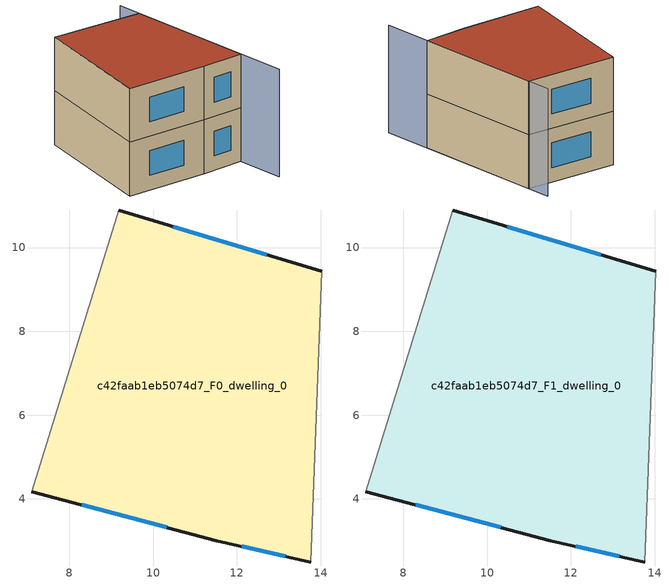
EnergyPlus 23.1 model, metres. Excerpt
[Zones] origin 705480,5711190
c42faab1eb5074d7_F0_dwelling_0
 floor ground (EU_floor_Construction): 14.02,9.43 13.77,2.5 11.51,3.01 7.11,4.17 9.18,10.9 z0
 wall outside (EU_wall_Construction): 14.02,9.43 9.18,10.9 / 7.11,4.17 11.51,3.01 13.77,2.5 z0:3
 wall adiabatic (EU_wall_Construction): 9.18,10.9 7.11,4.17 / 13.77,2.5 14.02,9.43 z0:3
 window (EU_Window_Construction): 12.72,9.83 10.48,10.5 / 12.12,2.87 13.16,2.63 / 8.29,3.86 10.32,3.32 z0.81:2.19
c42faab1eb5074d7_F1_dwelling_0
 floor to c42faab1eb5074d7_F0_dwelling_0 (EU_floor_Construction): 14.02,9.43 13.77,2.5 11.51,3.01 7.11,4.17 9.18,10.9 z3
 wall outside (EU_wall_Construction): 14.02,9.43 9.18,10.9 / 7.11,4.17 11.51,3.01 13.77,2.5 z3:6
 wall adiabatic (EU_wall_Construction): 9.18,10.9 7.11,4.17 / 13.77,2.5 14.02,9.43 z3:6
 window (EU_Window_Construction): 12.72,9.83 10.48,10.5 / 12.12,2.87 13.16,2.63 / 8.29,3.86 10.32,3.32 z3.81:5.19
 roof outside (EU_roof_Construction): 13.77,2.5 14.02,9.43 9.18,10.9 7.11,4.17 11.51,3.01 z6
shading: 13.67,-0.13 14.07,10.7 z0:6
[Building]
EU S2 Campaign: North Axis=0; Terrain=City; Solar Distribution=FullExterior
[Site:Location]
London: Latitude=51.5; Longitude=-0.5; Time Zone=0; Elevation=25
[SizingPeriod:WeatherFileDays]
AnnualSizingPeriod: Begin Month=1; Begin Day of Month=1; End Month=12; End Day of Month=31; Day of Week for Start Day=Monday; Use Weather File Daylight Saving Period=No; Use Weather File Rain and Snow Indicators=No
[MATERIAL]
EU_InternalMass_Material: Roughness=MediumRough; Thickness=0.1; Conductivity=1; Density=1800; Specific Heat=900; Thermal Absorptance=0.9; Solar Absorptance=0.7; Visible Absorptance=0.7
[MATERIAL:NOMASS] Roughness=MediumRough; Thermal Absorptance=0.9; Solar Absorptance=0.7; Visible Absorptance=0.7
Name | Thermal Resistance
EU_wall_NoMass | 0.555556
EU_roof_NoMass | 0.510204
EU_floor_NoMass | 1.68919
[WINDOWMATERIAL:SIMPLEGLAZINGSYSTEM]
EU_Window_SimpleGlazing: UFactor=3.96; Solar Heat Gain Coefficient=0.85; Visible Transmittance=0.85
[CONSTRUCTION]
EU_wall_Construction: EU_wall_NoMass
EU_roof_Construction: EU_roof_NoMass
EU_floor_Construction: EU_floor_NoMass
EU_Window_Construction: EU_Window_SimpleGlazing
EU_InternalMass_Construction: EU_InternalMass_Material
[ZONE] Type=1; Multiplier=1; Ceiling Height=autocalculate; Floor Area=autocalculate; Part of Total Floor Area=Yes
Name | Volume
c42faab1eb5074d7_F0_dwelling_0 | 123.961
c42faab1eb5074d7_F1_dwelling_0 | 123.962
[INTERNALMASS] Construction=EU_InternalMass_Construction; Surface Area=41.3205
Name | Zone or ZoneList
c42faab1eb5074d7_F0_dwelling_0_EU_InternalMass | c42faab1eb5074d7_F0_dwelling_0
c42faab1eb5074d7_F1_dwelling_0_EU_InternalMass | c42faab1eb5074d7_F1_dwelling_0
[OTHEREQUIPMENT] Fuel Type=Electricity; Design Level Calculation Method=Watts/Area; Power per Zone Floor Area=1; Fraction Latent=0; Fraction Radiant=0; Fraction Lost=0; Carbon Dioxide Generation Rate=0; EndUse Subcategory=EU_Step8_InternalGains
Name | Zone or ZoneList or Space or SpaceList | Schedule
EU_Step8_InternalGain_c42faab1eb5074d7_F0_dwelling_0_f000 | c42faab1eb5074d7_F0_dwelling_0 | EU_Step8_GainSchedule_c42faab1eb5074d7_F0_dwelling_0_f000
EU_Step8_InternalGain_c42faab1eb5074d7_F1_dwelling_0_f000 | c42faab1eb5074d7_F1_dwelling_0 | EU_Step8_GainSchedule_c42faab1eb5074d7_F1_dwelling_0_f000
[ZONEVENTILATION:DESIGNFLOWRATE] Schedule=EU_AlwaysOn; Design Flow Rate Calculation Method=AirChanges/Hour; Air Changes per Hour=0.48; Ventilation Type=Natural; Fan Pressure Rise=0; Fan Total Efficiency=1; Constant Term Coefficient=1; Temperature Term Coefficient=0; Velocity Term Coefficient=0; Velocity Squared Term Coefficient=0; Minimum Indoor Temperature=-100; Maximum Indoor Temperature=100; Delta Temperature=-100; Minimum Outdoor Temperature=-100; Maximum Outdoor Temperature=100; Maximum Wind Speed=40
Name | Zone or ZoneList or Space or SpaceList
EU_ConstantAir_c42faab1eb5074d7_F0_dwelling_0 | c42faab1eb5074d7_F0_dwelling_0
EU_ConstantAir_c42faab1eb5074d7_F1_dwelling_0 | c42faab1eb5074d7_F1_dwelling_0
[HVACTEMPLATE:THERMOSTAT] Constant Heating Setpoint=20; Constant Cooling Setpoint=50
EU_HeatOnly_c42faab1eb5074d7_F0_dwelling_0; EU_HeatOnly_c42faab1eb5074d7_F1_dwelling_0
[HVACTEMPLATE:ZONE:IDEALLOADSAIRSYSTEM] System Availability Schedule=EU_AlwaysOn; Maximum Heating Supply Air Temperature=50; Minimum Cooling Supply Air Temperature=13; Maximum Heating Supply Air Humidity Ratio=0.0156; Minimum Cooling Supply Air Humidity Ratio=0.0077; Heating Limit=NoLimit; Cooling Limit=NoLimit; Heating Availability Schedule=EU_AlwaysOn; Cooling Availability Schedule=EU_CoolingOff; Dehumidification Control Type=ConstantSensibleHeatRatio; Cooling Sensible Heat Ratio=0.7; Dehumidification Setpoint=60; Humidification Control Type=None; Humidification Setpoint=30; Outdoor Air Method=None; Outdoor Air Flow Rate per Person=0.00944; Outdoor Air Flow Rate per Zone Floor Area=0; Outdoor Air Flow Rate per Zone=0; Demand Controlled Ventilation Type=None; Outdoor Air Economizer Type=NoEconomizer; Heat Recovery Type=None; Sensible Heat Recovery Effectiveness=0.7; Latent Heat Recovery Effectiveness=0.65
Name | Template Thermostat
c42faab1eb5074d7_F0_dwelling_0 | EU_HeatOnly_c42faab1eb5074d7_F0_dwelling_0
c42faab1eb5074d7_F1_dwelling_0 | EU_HeatOnly_c42faab1eb5074d7_F1_dwelling_0
[SIZING:ZONE] Zone Cooling Design Supply Air Temperature Input Method=SupplyAirTemperature; Zone Cooling Design Supply Air Temperature=13; Zone Heating Design Supply Air Temperature Input Method=SupplyAirTemperature; Zone Heating Design Supply Air Temperature=50; Zone Cooling Design Supply Air Humidity Ratio=0.008; Zone Heating Design Supply Air Humidity Ratio=0.008; Cooling Design Air Flow Method=DesignDay; Cooling Design Air Flow Rate=0; Cooling Minimum Air Flow per Zone Floor Area=0.000762; Cooling Minimum Air Flow=0; Cooling Minimum Air Flow Fraction=0.2; Heating Design Air Flow Method=DesignDay; Heating Design Air Flow Rate=0; Heating Maximum Air Flow per Zone Floor Area=0.002032; Heating Maximum Air Flow=0.141576; Heating Maximum Air Flow Fraction=0.3; Account for Dedicated Outdoor Air System=No; Dedicated Outdoor Air System Control Strategy=NeutralSupplyAir; Dedicated Outdoor Air Low Setpoint Temperature for Design=autosize; Dedicated Outdoor Air High Setpoint Temperature for Design=autosize; Zone Load Sizing Method=Sensible Load Only No Latent Load; Zone Latent Cooling Design Supply Air Humidity Ratio Input Method=HumidityRatioDifference; Zone Cooling Design Supply Air Humidity Ratio Difference=0.005; Zone Latent Heating Design Supply Air Humidity Ratio Input Method=HumidityRatioDifference; Zone Humidification Design Supply Air Humidity Ratio Difference=0.005
c42faab1eb5074d7_F0_dwelling_0; c42faab1eb5074d7_F1_dwelling_0
[SCHEDULE:CONSTANT]
Name | Hourly Value
EU_AlwaysOn | 1
EU_CoolingOff | 0
[SCHEDULE:FILE] Column Number=1; Rows to Skip at Top=0; Number of Hours of Data=8760; Column Separator=Comma; Interpolate to Timestep=No; Minutes per Item=60; Adjust Schedule for Daylight Savings=Yes
Name | File
EU_Step8_GainSchedule_c42faab1eb5074d7_F0_dwelling_0_f000 | ../../schedules/c42faab1eb5074d7/c42faab1eb5074d7_F0_dwelling_0_f000_gain.csv
EU_Step8_GainSchedule_c42faab1eb5074d7_F1_dwelling_0_f000 | ../../schedules/c42faab1eb5074d7/c42faab1eb5074d7_F1_dwelling_0_f000_gain.csv
